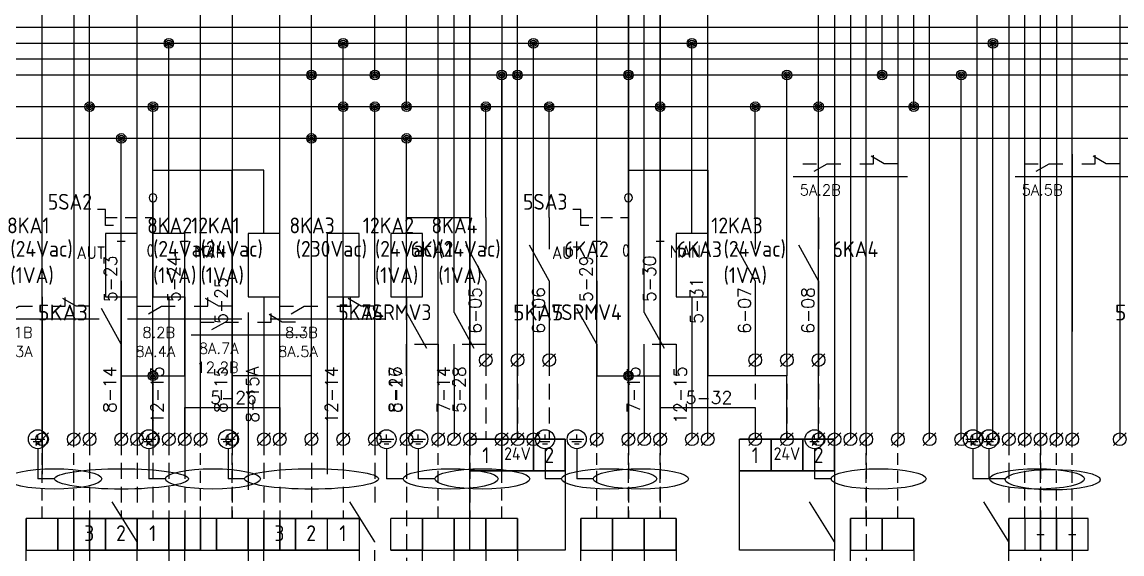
# Model space of a CAD drawing. Extents: x 15 to 425, y 8 to 282.
# Drawn here: x 101.8 to 275.3, y 104.4 to 188.4 of the extents above; entities that cross this region are included whole.
import ezdxf
from ezdxf.enums import TextEntityAlignment as Align

# ---------------------------------------------------------------- set-up
doc = ezdxf.new("R2010")
doc.units = 0
doc.header["$LTSCALE"] = 10
doc.linetypes.add('NASCOSTA', pattern=[0.375, 0.25, -0.125])
doc.linetypes.add('NASCOSTA2', pattern=[0.1875, 0.125, -0.0625])
doc.layers.get('0').update_dxf_attribs({"linetype": 'CONTINUOUS'})
for name, color, linetype in [('10', 9, 'CONTINUOUS'), ('11', 9, 'CONTINUOUS'), ('12', 9, 'CONTINUOUS'), ('5', 9, 'CONTINUOUS'), ('6', 9, 'CONTINUOUS'), ('7', 9, 'CONTINUOUS'), ('8', 9, 'CONTINUOUS'), ('9', 9, 'CONTINUOUS')]:
    doc.layers.add(name, color=color, linetype=linetype)
doc.styles.add('PIN', font='simplex', dxfattribs={"width": 0.75})
doc.styles.add('SIMPLEX', font='simplex')
doc.styles.add('SPAC', font='isocp.shx')
doc.styles.add('SPAC_Name', font='isocpeur.ttf')
doc.styles.add('SPAC_TT', font='isocpeur.ttf')

# ---------------------------------------------------------------- blocks, each defined once
blk = doc.blocks.new('Numero_Filo')
at = {"color": 3, "style": 'SIMPLEX'}
for tag, flags, p in [('SUPPORTO', 9, (-3.29, 2.73)), ('RIP', 1, (-0.92, 2.73)), ('N', 8, (1.08, 0.73))]:
    blk.add_attdef(tag, text='', height=2, rotation=90, dxfattribs=dict(at, flags=flags)).set_placement(p, align=Align.RIGHT)
blk = doc.blocks.new('BLK27')
at = {"color": 7}
blk.add_line((-1, -1), (1, 1), dxfattribs=at)
blk.add_circle((0, 0), 1, dxfattribs=at)
at = {"color": 3, "style": 'SPAC', "flags": 8}
blk.add_attdef('NM', (1.5, -2.5), '', height=2, dxfattribs=at)
blk = doc.blocks.new('SC1_F')
at = {"color": 7}
for p, q in [((-5, -5), (-5, 0)), ((0, 0), (0, -5)), ((-1.25, -5), (-5, -5)), ((0, -10), (-3.125, -4.375)), ((0, -10), (0, -15))]:
    blk.add_line(p, q, dxfattribs=at)
at = {"color": 3, "style": 'SPAC', "width": 0.75, "flags": 8}
for tag, p in [('PINC1', (-6, 0)), ('PINA1', (-1, 0))]:
    blk.add_attdef(tag, text='', height=1.75, rotation=90, dxfattribs=at).set_placement(p, align=Align.RIGHT)
at = {"color": 4, "style": 'SPAC'}
blk.add_attdef('NOME', text='', height=2.5, dxfattribs=at).set_placement((-9.125, -5), align=Align.MIDDLE_RIGHT)
at = {"color": 7, "style": 'SPAC'}
for tag, flags, p in [('REG', 8, (-9.125, -10)), ('FUNZIONE1', 9, (-9.125, -12.5)), ('FUNZIONE2', 9, (-9.125, -15))]:
    blk.add_attdef(tag, text='', height=1.5, dxfattribs=dict(at, flags=flags)).set_placement(p, align=Align.MIDDLE_RIGHT)
at = {"color": 3, "style": 'SPAC', "width": 0.75, "flags": 8}
blk.add_attdef('PINB1', (-1, -15), '', height=1.75, rotation=90, dxfattribs=at)
at = {"color": 6, "style": 'SPAC', "flags": 9}
blk.add_attdef('PRES', (1, -14.5), '', height=1, dxfattribs=at)
blk = doc.blocks.new('Q89')
at = {"color": 7}
for p, q in [((0, 0), (0, -3.75)), ((10, 0), (10, -3.75)), ((-0.625, -3.75), (0.625, -3.75)), ((5, -10), (5, -3.75)), ((9.375, -3.75), (10.625, -3.75)), ((-2.5, -6.25), (-2.5, -8.75)), ((-1.25, -6.25), (-2.5, -6.25)), ((-2.5, -7.5), (-0.625, -7.5)), ((0.625, -7.5), (2.5, -7.5)), ((3.75, -7.5), (5, -7.5)), ((-2.5, -8.75), (-3.75, -8.75)), ((5, -11.25), (5, -15))]:
    blk.add_line(p, q, dxfattribs=at)
blk.add_circle((5, -10.625), 0.625, dxfattribs=at)
at = {"color": 4, "style": 'SPAC', "flags": 9}
blk.add_attdef('QUADRO', text='', height=2.5, dxfattribs=at).set_placement((-6.125, 1), align=Align.RIGHT)
at = {"color": 7, "style": 'SPAC', "flags": 9}
for tag, p in [('COSTRUTTORE', (12, -1.5)), ('TIPO', (12, -4))]:
    blk.add_attdef(tag, p, '', height=1.5, dxfattribs=at)
at = {"color": 4, "style": 'SPAC'}
blk.add_attdef('NOME', text='', height=2.5, dxfattribs=at).set_placement((-6.125, -3), align=Align.RIGHT)
at = {"color": 3, "style": 'SPAC', "width": 0.75, "flags": 8}
for tag, p in [('PINA1', (-1, 0)), ('PINC1', (9, 0))]:
    blk.add_attdef(tag, text='', height=1.75, rotation=90, dxfattribs=at).set_placement(p, align=Align.RIGHT)
at = {"color": 7, "style": 'SPAC'}
blk.add_attdef('TAGLIA', text='', height=2, dxfattribs=at).set_placement((-6.125, -7), align=Align.RIGHT)
at = {"color": 7, "style": 'SPAC', "flags": 9}
for tag, p in [('FUNZIONE1', (-6.125, -11)), ('FUNZIONE2', (-6.125, -14))]:
    blk.add_attdef(tag, text='', height=2, dxfattribs=at).set_placement(p, align=Align.RIGHT)
at = {"color": 3, "style": 'SPAC', "width": 0.75, "flags": 8}
blk.add_attdef('PINB1', (4, -15), '', height=1.75, rotation=90, dxfattribs=at)
at = {"color": 6, "style": 'SPAC', "flags": 9}
for tag, p in [('CODICE', (6, -11.5)), ('OFFSET', (6, -13)), ('PRES', (6, -14.5)), ('DESCRIZIONE', (6, -16)), ('SUPPORTO', (6, -17.5)), ('PR4', (6, -19))]:
    blk.add_attdef(tag, p, '', height=1, dxfattribs=at)
blk = doc.blocks.new('NA1_F')
at = {"color": 7}
for p, q in [((0, 0), (0, -5)), ((0, -10), (-3.125, -4.375)), ((0, -10), (0, -15))]:
    blk.add_line(p, q, dxfattribs=at)
at = {"color": 3, "style": 'SPAC', "width": 0.75, "flags": 8}
blk.add_attdef('PINA1', text='', height=1.75, rotation=90, dxfattribs=at).set_placement((-1, 0), align=Align.RIGHT)
at = {"color": 4, "style": 'SPAC_Name'}
blk.add_attdef('NOME', text='', height=2.5, dxfattribs=at).set_placement((-5.25, -5), align=Align.MIDDLE_RIGHT)
at = {"color": 7}
for tag, style, flags, p in [('REG', 'SPAC', 8, (-5.25, -10)), ('FUNZIONE1', 'SPAC_TT', 9, (-5.25, -12.5)), ('FUNZIONE2', 'SPAC_TT', 9, (-5.25, -15))]:
    blk.add_attdef(tag, text='', height=1.5, dxfattribs=dict(at, style=style, flags=flags)).set_placement(p, align=Align.MIDDLE_RIGHT)
at = {"color": 3, "style": 'SPAC', "width": 0.75, "flags": 8}
blk.add_attdef('PINB1', (-1, -15), '', height=1.75, rotation=90, dxfattribs=at)
at = {"color": 6, "style": 'SPAC', "flags": 9}
blk.add_attdef('PRES', (1, -14.5), '', height=1, dxfattribs=at)
blk = doc.blocks.new('PUNTO')
for radius in [0.75, 0.5, 0.25]:
    blk.add_circle((0, 0), radius)
blk = doc.blocks.new('UNFNA1_F')
at = {"color": 7}
for p, q in [((0, 0), (0, -5)), ((0, -10), (-3.125, -4.375)), ((0, -10), (0, -15))]:
    blk.add_line(p, q, dxfattribs=at)
at = {"color": 4, "style": 'SPAC'}
blk.add_attdef('NOME', text='', height=2.5, dxfattribs=at).set_placement((-5.25, -5), align=Align.MIDDLE_RIGHT)
at = {"color": 7, "style": 'SPAC'}
for tag, flags, p in [('REG', 8, (-5.25, -10)), ('FUNZIONE1', 9, (-5.25, -12.5)), ('FUNZIONE2', 9, (-5.25, -15))]:
    blk.add_attdef(tag, text='', height=1.5, dxfattribs=dict(at, flags=flags)).set_placement(p, align=Align.MIDDLE_RIGHT)
at = {"color": 6, "style": 'SPAC', "flags": 9}
blk.add_attdef('PRES', (1, -14.5), '', height=1, dxfattribs=at)
blk = doc.blocks.new('PE')
at = {"color": 7}
for p, q in [((-1.125, 0), (1.125, 0)), ((0, 0), (0, 0.75)), ((-0.75, -0.375), (0.75, -0.375)), ((-0.375, -0.75), (0.375, -0.75))]:
    blk.add_line(p, q, dxfattribs=at)
blk.add_circle((0, 0), 1.5, dxfattribs=at)
blk = doc.blocks.new('BLK56')
at = {"color": 7}
for p, q in [((0, 12.5), (0, 17.5)), ((0, 2.5), (0, -2.5))]:
    blk.add_line(p, q, dxfattribs=at)
blk.add_lwpolyline([(-2.5, 2.5), (2.5, 2.5), (2.5, 12.5), (-2.5, 12.5)], close=True, dxfattribs=at)
at = {"color": 4, "style": 'SPAC', "flags": 9}
blk.add_attdef('QUADRO', text='', height=2.5, dxfattribs=at).set_placement((-4, 16), align=Align.RIGHT)
at = {"color": 3, "style": 'SPAC', "width": 0.75, "flags": 8}
blk.add_attdef('PINA1', text='', height=1.75, rotation=90, dxfattribs=at).set_placement((-1, 17.5), align=Align.RIGHT)
at = {"color": 4, "style": 'SPAC'}
blk.add_attdef('NOME', text='', height=2.5, dxfattribs=at).set_placement((-4, 12), align=Align.RIGHT)
at = {"color": 7, "style": 'SPAC', "flags": 9}
for tag, p in [('COSTRUTTORE', (-6, 8.5)), ('TIPO', (-6, 6))]:
    blk.add_attdef(tag, text='', height=1.5, dxfattribs=at).set_placement(p, align=Align.RIGHT)
at = {"color": 6, "style": 'SPAC'}
for tag, p, flags in [('CODICE', (3.5, 3.5), 1), ('OFFSET', (3.5, 2), 9), ('PRES', (3.5, 0.5), 9), ('DESCRIZIONE', (3.5, -1), 9), ('SUPPORTO', (3.5, -2.5), 9), ('PR4', (3.5, -4), 9)]:
    blk.add_attdef(tag, p, '', height=1, dxfattribs=dict(at, flags=flags))
at = {"color": 3, "style": 'SPAC', "width": 0.75, "flags": 8}
blk.add_attdef('PINB1', (-1, -2.5), '', height=1.75, rotation=90, dxfattribs=at)
at = {"color": 7, "style": 'SPAC', "flags": 9}
for tag, p in [('FUNZIONE1', (0, -8.5)), ('FUNZIONE2', (0, -11.5))]:
    blk.add_attdef(tag, text='', height=2, dxfattribs=at).set_placement(p, align=Align.CENTER)
blk = doc.blocks.new('RIF1')
at = {"color": 7}
for p, q in [((0, 0), (0, -28)), ((-7.5, -1.5), (-5.36, -1.5)), ((-9, -3.5), (9, -3.5))]:
    blk.add_line(p, q, dxfattribs=at)
for points in [[(-5.7, -2.7), (-3.64, -1.5), (-1.5, -1.5)], [(1.5, -1.5), (3.64, -1.5), (3.64, -0.13)], [(7.5, -1.5), (5.36, -1.5), (3.3, -0.3)]]:
    blk.add_lwpolyline(points, dxfattribs=at)
at = {"color": 3, "style": 'PIN', "width": 0.75, "flags": 8}
for tag, p in [('PINA0', (-16, -6.5)), ('PINA1', (14, -6.5)), ('PINA2', (-16, -9.5)), ('PINA3', (14, -9.5)), ('PINA4', (-16, -12.5)), ('PINA5', (14, -12.5)), ('PINA6', (-16, -15.5)), ('PINA7', (14, -15.5)), ('PINA8', (-16, -18.5)), ('PINA9', (14, -18.5)), ('PINA10', (-16, -21.5)), ('PINA11', (14, -21.5)), ('PINA12', (-16, -24.5)), ('PINA13', (14, -24.5)), ('PINA14', (-16, -27.5)), ('PINA15', (14, -27.5))]:
    blk.add_attdef(tag, text='', height=1.75, dxfattribs=at).set_placement(p, align=Align.RIGHT)
for tag, p in [('PINB0', (-14, -6.5)), ('PINB1', (16, -6.5)), ('PINB2', (-14, -9.5)), ('PINB3', (16, -9.5)), ('PINB4', (-14, -12.5)), ('PINB5', (16, -12.5)), ('PINB6', (-14, -15.5)), ('PINB7', (16, -15.5)), ('PINB8', (-14, -18.5)), ('PINB9', (16, -18.5)), ('PINB10', (-14, -21.5)), ('PINB11', (16, -21.5)), ('PINB12', (-14, -24.5)), ('PINB13', (16, -24.5)), ('PINB14', (-14, -27.5)), ('PINB15', (16, -27.5))]:
    blk.add_attdef(tag, p, '', height=1.75, dxfattribs=at)
at = {"color": 7, "style": 'SIMPLEX', "flags": 8}
for tag, p in [('REG0', (-1.5, -6.5)), ('REG2', (-1.5, -9.5)), ('REG4', (-1.5, -12.5)), ('REG6', (-1.5, -15.5)), ('REG8', (-1.5, -18.5)), ('REG10', (-1.5, -21.5)), ('REG12', (-1.5, -24.5)), ('REG14', (-1.5, -27.5))]:
    blk.add_attdef(tag, text='', height=1.7, dxfattribs=at).set_placement(p, align=Align.RIGHT)
for tag, p in [('REG1', (1.5, -6.5)), ('REG3', (1.5, -9.5)), ('REG5', (1.5, -12.5)), ('REG7', (1.5, -15.5)), ('REG9', (1.5, -18.5)), ('REG11', (1.5, -21.5)), ('REG13', (1.5, -24.5)), ('REG15', (1.5, -27.5))]:
    blk.add_attdef(tag, p, '', height=1.7, dxfattribs=at)
at = {"color": 7, "style": 'SIMPLEX', "flags": 9}
for tag, p in [('MADRE', (0, -30)), ('PRES', (0, -31.5)), ('OFFSET', (0, -33))]:
    blk.add_attdef(tag, text='', height=1, dxfattribs=at).set_placement(p, align=Align.CENTER)

msp = doc.modelspace()

# ---------------------------------------------------------------- linework, layer by layer
at = {"layer": '10'}
for p, q in [((142.5, 122.5), (142.5, 210)), ((172.5, 210), (172.5, 122.5)), ((245, 122.5), (245, 210)), ((275, 210), (275, 122.5)), ((152.5, 122.5), (152.5, 185)), ((182.5, 122.5), (182.5, 185)), ((255, 122.5), (255, 185)), ((147.5, 122.5), (147.5, 180)), ((177.5, 122.5), (177.5, 180)), ((250, 122.5), (250, 180))]:
    msp.add_line(p, q, dxfattribs=at)
at = {"layer": '10', "color": 1, "linetype": 'Continuous'}
for p, q in [((407.5, 185), (32.7, 185)), ((407.5, 180), (32.7, 180))]:
    msp.add_line(p, q, dxfattribs=at)
at = {"layer": '11'}
for p, q in [((105, 122.5), (105, 210)), ((135, 210), (135, 122.5)), ((167.5, 122.5), (167.5, 210)), ((197.5, 210), (197.5, 122.5)), ((227.5, 122.5), (227.5, 210)), ((257.5, 210), (257.5, 122.5)), ((110, 205), (110, 122.5)), ((130, 122.5), (130, 205)), ((172.5, 205), (172.5, 122.5)), ((192.5, 122.5), (192.5, 205)), ((232.5, 205), (232.5, 122.5)), ((252.5, 122.5), (252.5, 205)), ((121.84, 121), (121.84, 116.23)), ((159.34, 121), (159.34, 116.23)), ((184.34, 121), (184.34, 116.23)), ((124.45, 116.23), (121.84, 116.23)), ((161.95, 116.23), (159.34, 116.23)), ((186.95, 116.23), (184.34, 116.23)), ((102.5, 87.5), (102.5, 110)), ((102.5, 110), (102.5, 105)), ((107.5, 110), (102.5, 110)), ((107.5, 110), (107.5, 105)), ((112.5, 110), (107.5, 110)), ((107.5, 105), (107.5, 110)), ((112.5, 110), (112.5, 87.5)), ((112.5, 105), (112.5, 110)), ((127.5, 87.5), (127.5, 110)), ((127.5, 110), (127.5, 105)), ((132.5, 110), (127.5, 110)), ((132.5, 110), (132.5, 105)), ((137.5, 110), (132.5, 110)), ((132.5, 105), (132.5, 110)), ((137.5, 110), (137.5, 87.5)), ((137.5, 105), (137.5, 110)), ((165, 87.5), (165, 110)), ((165, 110), (165, 105)), ((170, 110), (165, 110)), ((170, 110), (170, 105)), ((175, 110), (170, 110)), ((170, 105), (170, 110)), ((175, 110), (175, 87.5)), ((175, 105), (175, 110)), ((190, 87.5), (190, 110)), ((190, 110), (190, 105)), ((195, 110), (190, 110)), ((195, 110), (195, 105)), ((200, 110), (195, 110)), ((195, 105), (195, 110)), ((200, 110), (200, 87.5)), ((200, 105), (200, 110)), ((102.5, 105), (107.5, 105)), ((107.5, 105), (112.5, 105)), ((127.5, 105), (132.5, 105)), ((132.5, 105), (137.5, 105)), ((165, 105), (170, 105)), ((170, 105), (175, 105)), ((190, 105), (195, 105)), ((195, 105), (200, 105))]:
    msp.add_line(p, q, dxfattribs=at)
at = {"layer": '11', "color": 1, "linetype": 'Continuous'}
for p, q in [((407.5, 187.5), (32.7, 187.5)), ((407.5, 182.5), (32.7, 182.5)), ((407.5, 175), (32.7, 175)), ((407.5, 170), (32.7, 170))]:
    msp.add_line(p, q, dxfattribs=at)
at = {"layer": '11', "linetype": 'NASCOSTA2', "ltscale": 1.5}
for p, q in [((105, 110), (105, 122.5)), ((110, 110), (110, 122.5)), ((130, 110), (130, 122.5)), ((135, 110), (135, 122.5)), ((167.5, 110), (167.5, 122.5)), ((172.5, 110), (172.5, 122.5)), ((192.5, 110), (192.5, 122.5)), ((197.5, 110), (197.5, 122.5))]:
    msp.add_line(p, q, dxfattribs=at)
at = {"layer": '11'}
for centre in [(106.95, 116.23), (131.95, 116.23), (169.45, 116.23), (194.45, 116.23)]:
    msp.add_ellipse(centre, major_axis=(7.5, 0), ratio=0.214541, dxfattribs=at)
at = {"layer": '12'}
for p, q in [((230, 227.5), (230, 122.5)), ((257.5, 227.5), (257.5, 122.5)), ((235, 122.5), (235, 197.5)), ((262.5, 122.5), (262.5, 197.5)), ((125, 140), (125, 122.5)), ((152.5, 140), (152.5, 122.5)), ((207.5, 140), (207.5, 122.5)), ((120, 106.28), (116.05, 112.64)), ((230, 106.28), (226.05, 112.64)), ((257.5, 106.28), (253.55, 112.64))]:
    msp.add_line(p, q, dxfattribs=at)
at = {"layer": '12', "color": 1, "linetype": 'Continuous'}
for p, q in [((120, 122.5), (120, 190)), ((147.5, 122.5), (147.5, 190)), ((202.5, 122.5), (202.5, 190)), ((400, 185), (32.5, 185)), ((125, 160), (125, 185)), ((152.5, 160), (152.5, 185)), ((207.5, 160), (207.5, 185))]:
    msp.add_line(p, q, dxfattribs=at)
at = {"layer": '12', "linetype": 'NASCOSTA2', "ltscale": 2}
for p, q in [((120, 122.5), (120, 112.5)), ((125, 122.5), (125, 102.5)), ((230, 122.5), (230, 112.5)), ((235, 122.5), (235, 102.5)), ((257.5, 122.5), (257.5, 112.5)), ((262.5, 122.5), (262.5, 102.5)), ((120, 102.5), (120, 106.28)), ((230, 102.5), (230, 106.28)), ((257.5, 102.5), (257.5, 106.28))]:
    msp.add_line(p, q, dxfattribs=at)
at = {"layer": '5', "color": 1, "linetype": 'Continuous'}
for p, q in [((407.5, 185), (32.7, 185)), ((407.5, 180), (32.7, 180)), ((407.5, 175), (32.7, 175)), ((407.5, 170), (32.7, 170))]:
    msp.add_line(p, q, dxfattribs=at)
at = {"layer": '5'}
for p, q in [((122.5, 165), (135, 165)), ((135, 165), (135, 132.5)), ((197.5, 165), (210, 165)), ((210, 165), (210, 132.5)), ((162.5, 147.5), (162.5, 157.5)), ((162.5, 157.5), (172.5, 157.5)), ((172.5, 122.5), (172.5, 157.5)), ((117.5, 147.5), (117.5, 150)), ((127.5, 132.5), (127.5, 150)), ((192.5, 147.5), (192.5, 150)), ((202.5, 132.5), (202.5, 150)), ((117.5, 132.5), (127.5, 132.5)), ((122.5, 132.5), (122.5, 122.5)), ((147.5, 132.5), (135, 132.5)), ((147.5, 122.5), (147.5, 132.5)), ((162.5, 132.5), (162.5, 122.5)), ((192.5, 132.5), (202.5, 132.5)), ((197.5, 132.5), (197.5, 122.5)), ((222.5, 132.5), (210, 132.5)), ((222.5, 122.5), (222.5, 132.5)), ((127.5, 122.5), (127.5, 127.5)), ((127.5, 127.5), (142.5, 127.5)), ((142.5, 127.5), (142.5, 122.5)), ((202.5, 122.5), (202.5, 127.5)), ((202.5, 127.5), (217.5, 127.5)), ((217.5, 127.5), (217.5, 122.5)), ((120, 105), (120, 110)), ((125, 110), (120, 110)), ((125, 105), (125, 110)), ((125, 110), (125, 105)), ((125, 110), (125, 105)), ((125, 105), (125, 110)), ((130, 110), (125, 110)), ((130, 105), (130, 110)), ((130, 110), (130, 105)), ((130, 110), (130, 105)), ((160, 105), (160, 110)), ((165, 110), (160, 110)), ((165, 105), (165, 110)), ((165, 110), (165, 105)), ((165, 110), (165, 105)), ((170, 105), (170, 110)), ((175, 110), (170, 110)), ((175, 105), (175, 110)), ((175, 110), (175, 105)), ((175, 110), (175, 105)), ((195, 105), (195, 110)), ((200, 110), (195, 110)), ((200, 105), (200, 110)), ((200, 110), (200, 105)), ((200, 110), (200, 105)), ((200, 105), (200, 110)), ((205, 110), (200, 110)), ((205, 105), (205, 110)), ((205, 110), (205, 105)), ((205, 110), (205, 105)), ((125, 105), (120, 105)), ((120, 105), (125, 105)), ((125, 105), (120, 105)), ((130, 105), (125, 105)), ((125, 105), (130, 105)), ((130, 105), (125, 105)), ((165, 105), (160, 105)), ((160, 105), (165, 105)), ((165, 105), (160, 105)), ((175, 105), (170, 105)), ((170, 105), (175, 105)), ((175, 105), (170, 105)), ((200, 105), (195, 105)), ((195, 105), (200, 105)), ((200, 105), (195, 105)), ((205, 105), (200, 105)), ((200, 105), (205, 105)), ((205, 105), (200, 105))]:
    msp.add_line(p, q, dxfattribs=at)
at = {"layer": '5', "linetype": 'NASCOSTA'}
for p, q in [((122.5, 122.5), (122.5, 110)), ((127.5, 122.5), (127.5, 110)), ((162.5, 122.5), (162.5, 110)), ((172.5, 122.5), (172.5, 110)), ((197.5, 122.5), (197.5, 110)), ((202.5, 122.5), (202.5, 110))]:
    msp.add_line(p, q, dxfattribs=at)
at = {"layer": '6', "color": 1}
for p, q in [((157.5, 180), (157.5, 227.5)), ((197.5, 180), (197.5, 227.5)), ((237.5, 180), (237.5, 227.5)), ((162.5, 175), (162.5, 192.5)), ((202.5, 175), (202.5, 192.5)), ((242.5, 175), (242.5, 192.5))]:
    msp.add_line(p, q, dxfattribs=at)
at = {"layer": '6', "color": 1, "linetype": 'Continuous'}
for p, q in [((407.5, 180), (32.7, 180)), ((407.5, 175), (32.7, 175))]:
    msp.add_line(p, q, dxfattribs=at)
at = {"layer": '6'}
for p, q in [((180, 135), (180, 180)), ((222.5, 135), (222.5, 180)), ((175, 157.5), (175, 175)), ((185, 157.5), (185, 175)), ((217.5, 157.5), (217.5, 175)), ((227.5, 157.5), (227.5, 175)), ((175, 142.5), (175, 135)), ((185, 142.5), (185, 135)), ((217.5, 142.5), (217.5, 135)), ((227.5, 142.5), (227.5, 135)), ((172.5, 117.5), (172.5, 122.5)), ((177.5, 122.5), (172.5, 122.5)), ((177.5, 117.5), (177.5, 122.5)), ((177.5, 122.5), (177.5, 117.5)), ((177.5, 122.5), (177.5, 117.5)), ((177.5, 117.5), (177.5, 122.5)), ((182.5, 122.5), (177.5, 122.5)), ((182.5, 117.5), (182.5, 122.5)), ((187.5, 122.5), (182.5, 122.5)), ((182.5, 117.5), (182.5, 122.5)), ((182.5, 122.5), (182.5, 117.5)), ((182.5, 122.5), (182.5, 117.5)), ((187.5, 117.5), (187.5, 122.5)), ((187.5, 122.5), (187.5, 117.5)), ((187.5, 122.5), (187.5, 117.5)), ((215, 117.5), (215, 122.5)), ((220, 122.5), (215, 122.5)), ((220, 117.5), (220, 122.5)), ((220, 122.5), (220, 117.5)), ((220, 122.5), (220, 117.5)), ((220, 117.5), (220, 122.5)), ((225, 122.5), (220, 122.5)), ((225, 117.5), (225, 122.5)), ((230, 122.5), (225, 122.5)), ((225, 117.5), (225, 122.5)), ((225, 122.5), (225, 117.5)), ((225, 122.5), (225, 117.5)), ((230, 117.5), (230, 122.5)), ((230, 122.5), (230, 117.5)), ((230, 122.5), (230, 117.5)), ((177.5, 117.5), (172.5, 117.5)), ((172.5, 117.5), (177.5, 117.5)), ((177.5, 117.5), (172.5, 117.5)), ((182.5, 117.5), (177.5, 117.5)), ((177.5, 117.5), (182.5, 117.5)), ((182.5, 117.5), (177.5, 117.5)), ((187.5, 117.5), (182.5, 117.5)), ((182.5, 117.5), (187.5, 117.5)), ((187.5, 117.5), (182.5, 117.5)), ((220, 117.5), (215, 117.5)), ((215, 117.5), (220, 117.5)), ((220, 117.5), (215, 117.5)), ((225, 117.5), (220, 117.5)), ((220, 117.5), (225, 117.5)), ((225, 117.5), (220, 117.5)), ((230, 117.5), (225, 117.5)), ((225, 117.5), (230, 117.5)), ((230, 117.5), (225, 117.5))]:
    msp.add_line(p, q, dxfattribs=at)
at = {"layer": '6', "linetype": 'NASCOSTA'}
for p, q in [((175, 135), (175, 122.5)), ((180, 135), (180, 122.5)), ((185, 135), (185, 122.5)), ((217.5, 135), (217.5, 122.5)), ((222.5, 135), (222.5, 122.5)), ((227.5, 135), (227.5, 122.5))]:
    msp.add_line(p, q, dxfattribs=at)
at = {"layer": '6'}
for points in [[(172.5, 122.5), (187.5, 122.5), (187.5, 105), (172.5, 105)], [(215, 122.5), (230, 122.5), (230, 105), (215, 105)]]:
    msp.add_lwpolyline(points, close=True, dxfattribs=at)
at = {"layer": '7'}
for p, q in [((262.5, 122.5), (262.5, 210)), ((170, 147.5), (170, 195)), ((200, 147.5), (200, 195)), ((180, 122.5), (180, 190)), ((210, 122.5), (210, 190)), ((267.5, 122.5), (267.5, 190)), ((170, 132.5), (170, 122.5)), ((200, 132.5), (200, 122.5)), ((254.34, 121), (254.34, 116.23)), ((256.95, 116.23), (254.34, 116.23)), ((260, 110), (260, 105)), ((265, 110), (260, 110)), ((265, 110), (265, 105)), ((270, 110), (265, 110)), ((265, 105), (265, 110)), ((270, 105), (270, 110)), ((260, 105), (265, 105)), ((265, 105), (270, 105))]:
    msp.add_line(p, q, dxfattribs=at)
at = {"layer": '7', "linetype": 'NASCOSTA2', "ltscale": 1.5}
for p, q in [((262.5, 110), (262.5, 122.5)), ((267.5, 110), (267.5, 122.5))]:
    msp.add_line(p, q, dxfattribs=at)
at = {"layer": '7'}
msp.add_ellipse((264.43, 116.11), major_axis=(7.5, 0), ratio=0.214541, dxfattribs=at)
at = {"layer": '8', "color": 1, "linetype": 'Continuous'}
for p, q in [((407.5, 185), (32.7, 185)), ((405, 175), (32.5, 175)), ((112.5, 122.5), (112.5, 175)), ((157.5, 122.5), (157.5, 175)), ((405, 170), (32.5, 170)), ((117.5, 160), (117.5, 170)), ((162.5, 160), (162.5, 170)), ((135, 122.5), (135, 165)), ((140, 160), (140, 165))]:
    msp.add_line(p, q, dxfattribs=at)
at = {"layer": '8'}
for p, q in [((140, 165), (135, 165)), ((117.5, 140), (117.5, 122.5)), ((140, 140), (140, 122.5)), ((162.5, 140), (162.5, 122.5)), ((157.5, 106.28), (153.55, 112.64)), ((110, 105), (110, 110)), ((115, 110), (110, 110)), ((115, 105), (115, 110)), ((115, 110), (115, 105)), ((115, 110), (115, 105)), ((115, 105), (115, 110)), ((120, 110), (115, 110)), ((120, 105), (120, 110)), ((120, 110), (120, 105)), ((120, 110), (120, 105)), ((132.5, 105), (132.5, 110)), ((137.5, 110), (132.5, 110)), ((137.5, 105), (137.5, 110)), ((137.5, 110), (137.5, 105)), ((137.5, 110), (137.5, 105)), ((137.5, 105), (137.5, 110)), ((142.5, 110), (137.5, 110)), ((142.5, 105), (142.5, 110)), ((142.5, 110), (142.5, 105)), ((142.5, 110), (142.5, 105)), ((115, 105), (110, 105)), ((110, 105), (115, 105)), ((115, 105), (110, 105)), ((120, 105), (115, 105)), ((115, 105), (120, 105)), ((120, 105), (115, 105)), ((137.5, 105), (132.5, 105)), ((132.5, 105), (137.5, 105)), ((137.5, 105), (132.5, 105)), ((142.5, 105), (137.5, 105)), ((137.5, 105), (142.5, 105)), ((142.5, 105), (137.5, 105))]:
    msp.add_line(p, q, dxfattribs=at)
at = {"layer": '8', "linetype": 'NASCOSTA'}
for p, q in [((112.5, 122.5), (112.5, 110)), ((117.5, 122.5), (117.5, 110)), ((135, 122.5), (135, 110)), ((140, 122.5), (140, 110))]:
    msp.add_line(p, q, dxfattribs=at)
at = {"layer": '8', "linetype": 'NASCOSTA2', "ltscale": 2}
for p, q in [((157.5, 122.5), (157.5, 112.5)), ((162.5, 122.5), (162.5, 102.5)), ((157.5, 102.5), (157.5, 106.28))]:
    msp.add_line(p, q, dxfattribs=at)
at = {"layer": '9'}
for p, q in [((112.5, 122.5), (112.5, 210)), ((142.5, 122.5), (142.5, 210)), ((172.5, 122.5), (172.5, 210)), ((202.5, 210), (202.5, 122.5)), ((235, 122.5), (235, 210)), ((265, 210), (265, 122.5)), ((177.5, 205), (177.5, 122.5)), ((197.5, 122.5), (197.5, 205)), ((240, 205), (240, 122.5)), ((260, 122.5), (260, 205)), ((122.5, 122.5), (122.5, 175)), ((152.5, 122.5), (152.5, 175)), ((117.5, 122.5), (117.5, 170)), ((147.5, 122.5), (147.5, 170)), ((104.34, 121), (104.34, 116.23)), ((134.34, 121), (134.34, 116.23)), ((164.34, 121), (164.34, 116.23)), ((189.34, 121), (189.34, 116.23)), ((226.84, 121), (226.84, 116.23)), ((251.84, 121), (251.84, 116.23)), ((106.95, 116.23), (104.34, 116.23)), ((136.95, 116.23), (134.34, 116.23)), ((166.95, 116.23), (164.34, 116.23)), ((191.95, 116.23), (189.34, 116.23)), ((229.45, 116.23), (226.84, 116.23)), ((254.45, 116.23), (251.84, 116.23)), ((110, 110), (115, 110)), ((115, 110), (110, 110)), ((115, 110), (110, 110)), ((110, 110), (110, 105)), ((110, 110), (125, 110)), ((110, 87.5), (110, 110)), ((119.95, 110), (114.95, 110)), ((115, 110), (120, 110)), ((120, 110), (115, 110)), ((115, 110), (115, 105)), ((115, 110), (115, 105)), ((115, 105), (115, 110)), ((124.95, 110), (119.95, 110)), ((120, 110), (125, 110)), ((125, 110), (120, 110)), ((120, 110), (120, 105)), ((125, 110), (125, 87.5)), ((140, 110), (145, 110)), ((145, 110), (140, 110)), ((145, 110), (140, 110)), ((140, 110), (140, 105)), ((140, 110), (155, 110)), ((140, 87.5), (140, 110)), ((149.95, 110), (144.95, 110)), ((145, 110), (150, 110)), ((150, 110), (145, 110)), ((145, 110), (145, 105)), ((145, 110), (145, 105)), ((145, 105), (145, 110)), ((154.95, 110), (149.95, 110)), ((150, 110), (155, 110)), ((155, 110), (150, 110)), ((150, 110), (150, 105)), ((155, 110), (155, 87.5)), ((175, 110), (170, 110)), ((170, 110), (170, 105)), ((170, 87.5), (170, 110)), ((175, 105), (175, 110)), ((180, 110), (175, 110)), ((175, 110), (175, 105)), ((180, 105), (180, 110)), ((180, 110), (180, 87.5)), ((200, 110), (195, 110)), ((195, 110), (195, 105)), ((195, 87.5), (195, 110)), ((200, 105), (200, 110)), ((205, 110), (200, 110)), ((200, 110), (200, 105)), ((205, 105), (205, 110)), ((205, 110), (205, 87.5)), ((237.5, 110), (232.5, 110)), ((232.5, 110), (232.5, 105)), ((232.5, 87.5), (232.5, 110)), ((237.5, 105), (237.5, 110)), ((242.5, 110), (237.5, 110)), ((237.5, 110), (237.5, 105)), ((242.5, 105), (242.5, 110)), ((242.5, 110), (242.5, 87.5)), ((262.5, 110), (257.5, 110)), ((257.5, 110), (257.5, 105)), ((257.5, 87.5), (257.5, 110)), ((262.5, 105), (262.5, 110)), ((267.5, 110), (262.5, 110)), ((262.5, 110), (262.5, 105)), ((267.5, 105), (267.5, 110)), ((267.5, 110), (267.5, 87.5)), ((110, 105), (115, 105)), ((115, 105), (110, 105)), ((115, 105), (120, 105)), ((120, 105), (115, 105)), ((119.95, 105), (125, 105)), ((125, 105), (119.95, 105)), ((140, 105), (145, 105)), ((145, 105), (140, 105)), ((145, 105), (150, 105)), ((150, 105), (145, 105)), ((149.95, 105), (155, 105)), ((155, 105), (149.95, 105)), ((170, 105), (175, 105)), ((175, 105), (180, 105)), ((195, 105), (200, 105)), ((200, 105), (205, 105)), ((232.5, 105), (237.5, 105)), ((237.5, 105), (242.5, 105)), ((257.5, 105), (262.5, 105)), ((262.5, 105), (267.5, 105))]:
    msp.add_line(p, q, dxfattribs=at)
at = {"layer": '9', "color": 1, "linetype": 'Continuous'}
for p, q in [((407.5, 187.5), (32.7, 187.5)), ((407.5, 182.5), (32.7, 182.5)), ((407.5, 175), (32.7, 175)), ((407.5, 170), (32.7, 170))]:
    msp.add_line(p, q, dxfattribs=at)
at = {"layer": '9', "linetype": 'NASCOSTA2', "ltscale": 2}
for p, q in [((112.5, 122.5), (112.5, 110)), ((117.5, 122.5), (117.5, 110)), ((122.5, 122.5), (122.5, 110)), ((142.5, 122.5), (142.5, 110)), ((147.5, 122.5), (147.5, 110)), ((152.5, 122.5), (152.5, 110))]:
    msp.add_line(p, q, dxfattribs=at)
at = {"layer": '9', "linetype": 'NASCOSTA2', "ltscale": 1.5}
for p, q in [((172.5, 110), (172.5, 122.5)), ((177.5, 110), (177.5, 122.5)), ((197.5, 110), (197.5, 122.5)), ((202.5, 110), (202.5, 122.5)), ((235, 110), (235, 122.5)), ((240, 110), (240, 122.5)), ((260, 110), (260, 122.5)), ((265, 110), (265, 122.5))]:
    msp.add_line(p, q, dxfattribs=at)
at = {"layer": '9'}
for centre, major_axis, ratio in [((117.52, 116.23), (10.57, 0), 0.15224), ((147.52, 116.23), (10.57, 0), 0.15224), ((174.45, 116.23), (7.5, 0), 0.214541), ((199.45, 116.23), (7.5, 0), 0.214541), ((236.95, 116.23), (7.5, 0), 0.214541), ((261.95, 116.23), (7.5, 0), 0.214541)]:
    msp.add_ellipse(centre, major_axis=major_axis, ratio=ratio, dxfattribs=at)

# ---------------------------------------------------------------- block references
at = {"layer": '10'}
for name, p in [('PUNTO', (152.5, 185)), ('PUNTO', (182.5, 185)), ('PUNTO', (255, 185)), ('PUNTO', (147.5, 180)), ('PUNTO', (177.5, 180)), ('PUNTO', (250, 180)), ('BLK27', (142.5, 122.5)), ('BLK27', (147.5, 122.5)), ('BLK27', (152.5, 122.5)), ('BLK27', (172.5, 122.5)), ('BLK27', (177.5, 122.5)), ('BLK27', (182.5, 122.5)), ('BLK27', (245, 122.5)), ('BLK27', (250, 122.5)), ('BLK27', (255, 122.5)), ('BLK27', (275, 122.5))]:
    msp.add_blockref(name, p, dxfattribs=at)
at = {"layer": '11'}
for name, p in [('BLK27', (105, 122.5)), ('BLK27', (110, 122.5)), ('PE', (121.84, 122.5)), ('BLK27', (130, 122.5)), ('BLK27', (135, 122.5)), ('PE', (159.34, 122.5)), ('BLK27', (167.5, 122.5)), ('BLK27', (172.5, 122.5)), ('PE', (184.34, 122.5)), ('BLK27', (192.5, 122.5)), ('BLK27', (197.5, 122.5)), ('BLK27', (227.5, 122.5)), ('BLK27', (232.5, 122.5)), ('BLK27', (252.5, 122.5)), ('BLK27', (257.5, 122.5))]:
    msp.add_blockref(name, p, dxfattribs=at)
at = {"layer": '12'}
for name, p in [('PUNTO', (125, 185)), ('PUNTO', (152.5, 185)), ('PUNTO', (207.5, 185)), ('BLK27', (120, 122.5)), ('BLK27', (125, 122.5)), ('BLK27', (147.5, 122.5)), ('BLK27', (152.5, 122.5)), ('BLK27', (202.5, 122.5)), ('BLK27', (207.5, 122.5)), ('BLK27', (230, 122.5)), ('BLK27', (235, 122.5)), ('BLK27', (257.5, 122.5)), ('BLK27', (262.5, 122.5))]:
    msp.add_blockref(name, p, dxfattribs=at)
ref = msp.add_blockref('BLK56', (125, 142.5), dxfattribs=at)
ref.add_attrib('NOME', '12KA1', dxfattribs={"layer": '0', "color": 4, "height": 2.5, "style": 'SPAC'}).set_placement((136.17, 155), align=Align.RIGHT)
ref = msp.add_blockref('BLK56', (152.5, 142.5), dxfattribs=at)
ref.add_attrib('NOME', '12KA2', dxfattribs={"layer": '0', "color": 4, "height": 2.5, "style": 'SPAC'}).set_placement((163.67, 155), align=Align.RIGHT)
ref = msp.add_blockref('BLK56', (207.5, 142.5), dxfattribs=at)
ref.add_attrib('NOME', '12KA3', dxfattribs={"layer": '0', "color": 4, "height": 2.5, "style": 'SPAC'}).set_placement((218.67, 155), align=Align.RIGHT)
ref = msp.add_blockref('RIF1', (137.5, 142.5), dxfattribs=at)
ref.add_attrib('REG0', '8A.7A', dxfattribs={"layer": '0', "color": 7, "height": 1.7, "style": 'SIMPLEX'}).set_placement((136, 136), align=Align.RIGHT)
ref.add_attrib('REG2', '12.2B', dxfattribs={"layer": '0', "color": 7, "height": 1.7, "style": 'SIMPLEX'}).set_placement((136, 133), align=Align.RIGHT)
for p, values in [((123.1, 133.28), {'N': '12-13'}), ((150.6, 133.28), {'N': '12-14'}), ((205.6, 133.28), {'N': '12-15'})]:
    msp.add_blockref('Numero_Filo', p, dxfattribs=at).add_auto_attribs(values)
at = {"layer": '5'}
ref = msp.add_blockref('RIF1', (232.5, 167.5), dxfattribs=at)
ref.add_attrib('REG0', '5A.2B', dxfattribs={"layer": '0', "color": 7, "height": 1.7, "style": 'SIMPLEX'}).set_placement((231, 161), align=Align.RIGHT)
ref = msp.add_blockref('RIF1', (267.5, 167.5), dxfattribs=at)
ref.add_attrib('REG0', '5A.5B', dxfattribs={"layer": '0', "color": 7, "height": 1.7, "style": 'SIMPLEX'}).set_placement((266, 161), align=Align.RIGHT)
ref = msp.add_blockref('Q89', (117.5, 150), dxfattribs=dict(at, xscale=-1, rotation=180))
ref.add_attrib('NOME', '5SA2', dxfattribs={"layer": '0', "color": 4, "height": 2.5, "style": 'SPAC'}).set_placement((112.88, 158.74), align=Align.RIGHT)
ref = msp.add_blockref('Q89', (192.5, 150), dxfattribs=dict(at, xscale=-1, rotation=180))
ref.add_attrib('NOME', '5SA3', dxfattribs={"layer": '0', "color": 4, "height": 2.5, "style": 'SPAC'}).set_placement((187.88, 158.74), align=Align.RIGHT)
for name, p, values in [('Numero_Filo', (115.73, 150.78), {'N': '5-23'}), ('Numero_Filo', (125.73, 150.78), {'N': '5-24'}), ('Numero_Filo', (190.73, 150.78), {'N': '5-29'}), ('Numero_Filo', (200.73, 150.78), {'N': '5-30'}), ('NA1_F', (117.5, 147.5), {'NOME': '5KA3'}), ('Numero_Filo', (133.16, 147.35), {'N': '5-25'}), ('NA1_F', (192.5, 147.5), {'NOME': '5KA5'}), ('NA1_F', (287.5, 147.5), {'NOME': '5KA8'}), ('Numero_Filo', (208.16, 147.35), {'N': '5-31'}), ('Numero_Filo', (160.73, 133.28), {'N': '5-27'}), ('Numero_Filo', (170.73, 133.28), {'N': '5-28'})]:
    msp.add_blockref(name, p, dxfattribs=at).add_auto_attribs(values)
ref = msp.add_blockref('SC1_F', (162.5, 132.5), dxfattribs=dict(at, rotation=180))
ref.add_attrib('NOME', '5KA4', dxfattribs={"layer": '0', "color": 4, "height": 2.5, "style": 'SPAC'}).set_placement((158.93, 142.55), align=Align.MIDDLE_RIGHT)
for name, p in [('PUNTO', (122.5, 132.5)), ('PUNTO', (197.5, 132.5)), ('BLK27', (122.5, 122.5)), ('BLK27', (127.5, 122.5)), ('BLK27', (142.5, 122.5)), ('BLK27', (147.5, 122.5)), ('BLK27', (162.5, 122.5)), ('BLK27', (172.5, 122.5)), ('BLK27', (197.5, 122.5)), ('BLK27', (202.5, 122.5)), ('BLK27', (217.5, 122.5)), ('BLK27', (222.5, 122.5))]:
    msp.add_blockref(name, p, dxfattribs=at)
at = {"layer": '5', "rotation": 270}
for p, values in [((138.16, 129.17), {'N': '5-26'}), ((213.16, 129.17), {'N': '5-32'})]:
    msp.add_blockref('Numero_Filo', p, dxfattribs=at).add_auto_attribs(values)
at = {"layer": '6'}
for name, p in [('PUNTO', (157.5, 180)), ('PUNTO', (180, 180)), ('PUNTO', (197.5, 180)), ('PUNTO', (222.5, 180)), ('PUNTO', (237.5, 180)), ('PUNTO', (162.5, 175)), ('PUNTO', (175, 175)), ('PUNTO', (185, 175)), ('PUNTO', (202.5, 175)), ('PUNTO', (217.5, 175)), ('PUNTO', (227.5, 175)), ('PUNTO', (242.5, 175)), ('BLK27', (175, 135)), ('BLK27', (180, 135)), ('BLK27', (185, 135)), ('BLK27', (217.5, 135)), ('BLK27', (222.5, 135)), ('BLK27', (227.5, 135))]:
    msp.add_blockref(name, p, dxfattribs=at)
for name, p, values in [('UNFNA1_F', (175, 157.5), {'NOME': '6KA1'}), ('UNFNA1_F', (217.5, 157.5), {'NOME': '6KA3'}), ('Numero_Filo', (173.23, 145.78), {'N': '6-05'}), ('Numero_Filo', (183.23, 145.78), {'N': '6-06'}), ('Numero_Filo', (215.73, 145.78), {'N': '6-07'}), ('Numero_Filo', (225.73, 145.78), {'N': '6-08'})]:
    msp.add_blockref(name, p, dxfattribs=at).add_auto_attribs(values)
ref = msp.add_blockref('UNFNA1_F', (185, 157.5), dxfattribs=at)
ref.add_attrib('NOME', '6KA2', dxfattribs={"layer": '0', "color": 4, "height": 2.5, "style": 'SPAC'}).set_placement((194.39, 152.5), align=Align.MIDDLE_RIGHT)
ref = msp.add_blockref('UNFNA1_F', (227.5, 157.5), dxfattribs=at)
ref.add_attrib('NOME', '6KA4', dxfattribs={"layer": '0', "color": 4, "height": 2.5, "style": 'SPAC'}).set_placement((236.89, 152.5), align=Align.MIDDLE_RIGHT)
at = {"layer": '7'}
ref = msp.add_blockref('SC1_F', (170, 132.5), dxfattribs=dict(at, rotation=180))
ref.add_attrib('NOME', '7SRMV3', dxfattribs={"layer": '0', "color": 4, "height": 2.5, "style": 'SPAC'}).set_placement((166.43, 142.55), align=Align.MIDDLE_RIGHT)
ref = msp.add_blockref('SC1_F', (200, 132.5), dxfattribs=dict(at, rotation=180))
ref.add_attrib('NOME', '7SRMV4', dxfattribs={"layer": '0', "color": 4, "height": 2.5, "style": 'SPAC'}).set_placement((196.43, 142.55), align=Align.MIDDLE_RIGHT)
for p, values in [((168.23, 133.28), {'N': '7-14'}), ((198.23, 133.28), {'N': '7-15'})]:
    msp.add_blockref('Numero_Filo', p, dxfattribs=at).add_auto_attribs(values)
for name, p in [('BLK27', (170, 122.5)), ('BLK27', (180, 122.5)), ('BLK27', (200, 122.5)), ('BLK27', (210, 122.5)), ('PE', (254.34, 122.5)), ('BLK27', (262.5, 122.5)), ('BLK27', (267.5, 122.5))]:
    msp.add_blockref(name, p, dxfattribs=at)
at = {"layer": '8'}
for name, p in [('PUNTO', (112.5, 175)), ('PUNTO', (157.5, 175)), ('PUNTO', (117.5, 170)), ('PUNTO', (162.5, 170)), ('BLK27', (112.5, 122.5)), ('BLK27', (117.5, 122.5)), ('BLK27', (135, 122.5)), ('BLK27', (140, 122.5)), ('BLK27', (157.5, 122.5)), ('BLK27', (162.5, 122.5))]:
    msp.add_blockref(name, p, dxfattribs=at)
ref = msp.add_blockref('BLK56', (95, 142.5), dxfattribs=at)
ref.add_attrib('NOME', '8KA1', dxfattribs={"layer": '0', "color": 4, "height": 2.5, "style": 'SPAC'}).set_placement((106.17, 155), align=Align.RIGHT)
ref = msp.add_blockref('BLK56', (117.5, 142.5), dxfattribs=at)
ref.add_attrib('NOME', '8KA2', dxfattribs={"layer": '0', "color": 4, "height": 2.5, "style": 'SPAC'}).set_placement((128.67, 155), align=Align.RIGHT)
ref = msp.add_blockref('BLK56', (140, 142.5), dxfattribs=at)
ref.add_attrib('NOME', '8KA3', dxfattribs={"layer": '0', "color": 4, "height": 2.5, "style": 'SPAC'}).set_placement((151.17, 155), align=Align.RIGHT)
ref = msp.add_blockref('BLK56', (162.5, 142.5), dxfattribs=at)
ref.add_attrib('NOME', '8KA4', dxfattribs={"layer": '0', "color": 4, "height": 2.5, "style": 'SPAC'}).set_placement((173.67, 155), align=Align.RIGHT)
ref = msp.add_blockref('RIF1', (105, 145), dxfattribs=at)
ref.add_attrib('REG0', '8.1B', dxfattribs={"layer": '0', "color": 7, "height": 1.7, "style": 'SIMPLEX'}).set_placement((103.5, 138.5), align=Align.RIGHT)
ref.add_attrib('REG2', '8A.3A', dxfattribs={"layer": '0', "color": 7, "height": 1.7, "style": 'SIMPLEX'}).set_placement((103.5, 135.5), align=Align.RIGHT)
ref = msp.add_blockref('RIF1', (127.5, 145), dxfattribs=at)
ref.add_attrib('REG0', '8.2B', dxfattribs={"layer": '0', "color": 7, "height": 1.7, "style": 'SIMPLEX'}).set_placement((126, 138.5), align=Align.RIGHT)
ref.add_attrib('REG2', '8A.4A', dxfattribs={"layer": '0', "color": 7, "height": 1.7, "style": 'SIMPLEX'}).set_placement((126, 135.5), align=Align.RIGHT)
ref = msp.add_blockref('RIF1', (150, 145), dxfattribs=at)
ref.add_attrib('REG0', '8.3B', dxfattribs={"layer": '0', "color": 7, "height": 1.7, "style": 'SIMPLEX'}).set_placement((148.5, 138.5), align=Align.RIGHT)
ref.add_attrib('REG2', '8A.5A', dxfattribs={"layer": '0', "color": 7, "height": 1.7, "style": 'SIMPLEX'}).set_placement((148.5, 135.5), align=Align.RIGHT)
for p, values in [((115.6, 133.28), {'N': '8-14'}), ((133.1, 133.28), {'N': '8-15'}), ((138.1, 133.28), {'N': '8-15A'}), ((160.6, 133.28), {'N': '8-16'})]:
    msp.add_blockref('Numero_Filo', p, dxfattribs=at).add_auto_attribs(values)
at = {"layer": '9'}
for name, p in [('PUNTO', (122.5, 175)), ('PUNTO', (152.5, 175)), ('PUNTO', (117.5, 170)), ('PUNTO', (147.5, 170)), ('PE', (104.34, 122.5)), ('BLK27', (112.5, 122.5)), ('BLK27', (117.5, 122.5)), ('BLK27', (122.5, 122.5)), ('PE', (134.34, 122.5)), ('BLK27', (142.5, 122.5)), ('BLK27', (147.5, 122.5)), ('BLK27', (152.5, 122.5)), ('PE', (164.34, 122.5)), ('BLK27', (172.5, 122.5)), ('BLK27', (177.5, 122.5)), ('PE', (189.34, 122.5)), ('BLK27', (197.5, 122.5)), ('BLK27', (202.5, 122.5)), ('PE', (226.84, 122.5)), ('BLK27', (235, 122.5)), ('BLK27', (240, 122.5)), ('PE', (251.84, 122.5)), ('BLK27', (260, 122.5)), ('BLK27', (265, 122.5))]:
    msp.add_blockref(name, p, dxfattribs=at)

# ---------------------------------------------------------------- texts
at = {"layer": '12', "char_height": 2.5, "width": 8.8744, "attachment_point": 1, "style": 'SPAC'}
for insert in [(130, 153.81), (157.5, 153.81), (212.5, 153.81)]:
    msp.add_mtext('(24Vac)\\P(1VA)', dxfattribs=dict(at, insert=insert))
at = {"layer": '5', "char_height": 2, "attachment_point": 1, "style": 'SPAC'}
for s, insert in [('AUT', (110.44, 152.95)), ('MAN', (129.01, 153.13)), ('AUT', (185.44, 152.95)), ('MAN', (204.01, 153.13))]:
    msp.add_mtext_dynamic_manual_height_columns(s, width=10, gutter_width=17.5, heights=[0], dxfattribs=dict(at, insert=insert))
at = {"layer": '5', "char_height": 2, "attachment_point": 1, "rotation": 180, "style": 'SPAC'}
for insert in [(122.72, 151.3), (197.72, 151.3)]:
    msp.add_mtext_dynamic_manual_height_columns('0', width=7.5, gutter_width=17.5, heights=[0], dxfattribs=dict(at, insert=insert))
at = {"layer": '6', "width": 5, "attachment_point": 1, "style": 'SPAC'}
for s, insert, char_height in [('\\pxqc,t0;1', (172.5, 121.22), 2.5), ('\\pxqc,t0;24V', (177.5, 121.22), 2), ('\\pxqc,t0;2', (182.5, 121.22), 2.5), ('\\pxqc,t0;1', (215, 121.22), 2.5), ('\\pxqc,t0;24V', (220, 121.22), 2), ('\\pxqc,t0;2', (225, 121.22), 2.5)]:
    msp.add_mtext(s, dxfattribs=dict(at, insert=insert, char_height=char_height))
at = {"layer": '7', "char_height": 2.5, "width": 5, "attachment_point": 1, "style": 'SPAC'}
for s, insert in [('\\pxqc;+', (260, 108.93)), ('\\pxqc;-', (265, 108.93))]:
    msp.add_mtext(s, dxfattribs=dict(at, insert=insert))
at = {"layer": '8', "char_height": 2.5, "width": 8.8744, "attachment_point": 1, "style": 'SPAC'}
for s, insert in [('(24Vac)\\P(1VA)', (100, 153.81)), ('(24Vac)\\P(1VA)', (122.5, 153.81)), ('(230Vac)', (145, 153.81)), ('(24Vac)\\P(1VA)', (167.5, 153.81))]:
    msp.add_mtext(s, dxfattribs=dict(at, insert=insert))
at = {"layer": '9', "char_height": 2.5, "width": 5, "attachment_point": 1, "style": 'SPAC'}
for s, insert in [('\\pxqc;3', (109.95, 108.91)), ('\\pxqc;2', (114.95, 108.91)), ('\\pxqc;1', (119.95, 108.91)), ('\\pxqc;3', (139.95, 108.91)), ('\\pxqc;2', (144.95, 108.91)), ('\\pxqc;1', (149.95, 108.91))]:
    msp.add_mtext(s, dxfattribs=dict(at, insert=insert))

doc.saveas('drawing.dxf')
